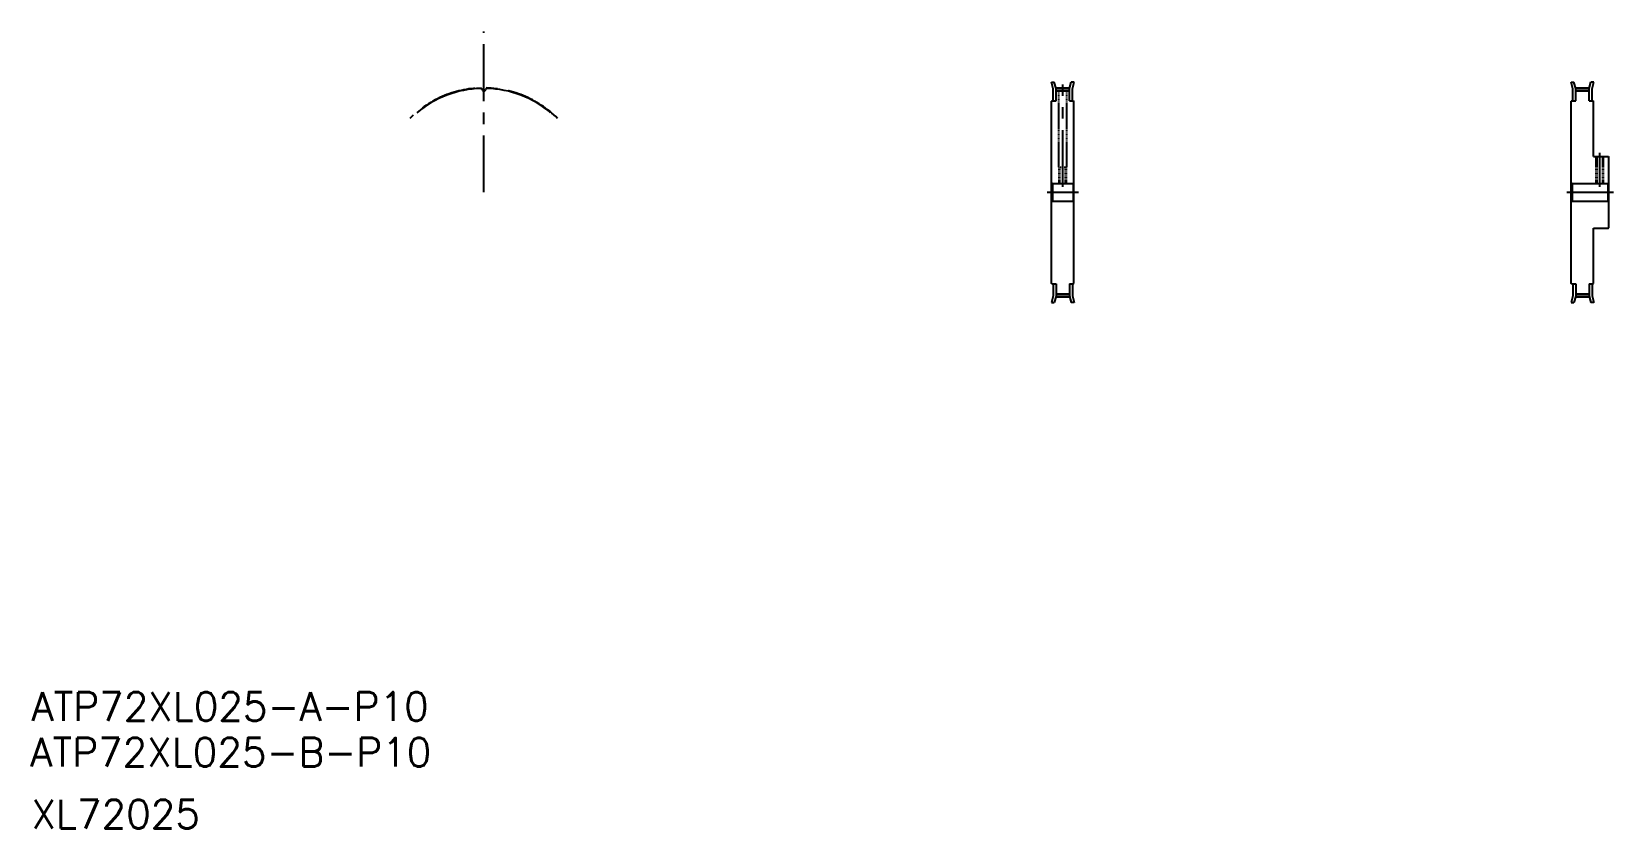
# Model space of a CAD drawing. Extents: x -71 to 811, y -60 to 384.
import ezdxf

# ---------------------------------------------------------------- set-up
doc = ezdxf.new("R2010")
doc.units = 0
doc.linetypes.add('CENTER', pattern=[50.8, 31.75, -6.35, 6.35, -6.35])
doc.linetypes.add('DASHED', pattern=[0.75, 0.5, -0.25])
doc.layers.get('0').update_dxf_attribs({"linetype": 'CONTINUOUS'})
doc.layers.add('CENTER', color=1, linetype='CENTER')
doc.styles.get("Standard").update_dxf_attribs({"font": 'txt', "bigfont": 'BIGFONT'})

msp = doc.modelspace()

# ---------------------------------------------------------------- linework, layer by layer
at = {"color": 7, "linetype": 'CONTINUOUS'}
for p, q in [((498.77, 352.1), (497.77, 355.85)), ((497.77, 355.85), (499.42, 355.85)), ((500.37, 352.31), (499.42, 355.85)), ((507.87, 352.31), (508.82, 355.85)), ((510.48, 355.85), (508.82, 355.85)), ((509.47, 352.1), (510.48, 355.85)), ((788.52, 352.1), (787.52, 355.85)), ((787.52, 355.85), (789.17, 355.85)), ((790.12, 352.31), (789.17, 355.85)), ((797.62, 352.31), (798.57, 355.85)), ((800.23, 355.85), (798.57, 355.85)), ((799.22, 352.1), (800.23, 355.85)), ((180.52, 351.26), (180.21, 351.93)), ((182.13, 351.26), (182.44, 351.93)), ((498.07, 345.35), (497.87, 345.15)), ((497.87, 243.55), (497.87, 345.15)), ((498.07, 345.35), (500.37, 345.35)), ((498.77, 345.35), (498.77, 352.1)), ((500.37, 352.31), (507.87, 352.31)), ((500.37, 345.35), (500.37, 352.31)), ((500.37, 350.91), (507.87, 350.91)), ((507.87, 345.35), (507.87, 352.31)), ((507.87, 345.35), (510.17, 345.35)), ((509.47, 345.35), (509.47, 352.1)), ((510.17, 345.35), (510.37, 345.15)), ((510.37, 243.55), (510.37, 345.15)), ((787.82, 345.35), (787.62, 345.15)), ((787.62, 243.55), (787.62, 345.15)), ((787.82, 345.35), (790.12, 345.35)), ((788.52, 345.35), (788.52, 352.1)), ((790.12, 352.31), (797.62, 352.31)), ((790.12, 345.35), (790.12, 352.31)), ((790.12, 350.91), (797.62, 350.91)), ((797.62, 345.35), (797.62, 352.31)), ((797.62, 345.35), (799.92, 345.35)), ((799.22, 345.35), (799.22, 352.1)), ((799.92, 345.35), (800.12, 345.15)), ((800.12, 314.35), (800.12, 345.15)), ((800.12, 314.35), (808.42, 314.35)), ((808.42, 314.35), (808.62, 314.15)), ((808.62, 274.55), (808.62, 314.15)), ((498.37, 299.35), (497.87, 299.85)), ((497.87, 294.35), (497.87, 294.35)), ((498.37, 299.35), (509.87, 299.35)), ((498.37, 299.35), (498.37, 289.35)), ((509.87, 299.35), (510.37, 299.85)), ((509.87, 299.35), (509.87, 289.35)), ((788.12, 299.35), (787.62, 299.85)), ((788.12, 299.35), (788.12, 289.35)), ((788.12, 299.35), (808.12, 299.35)), ((808.12, 299.35), (808.62, 299.85)), ((808.12, 299.35), (808.12, 289.35)), ((498.37, 289.35), (497.87, 288.85)), ((498.37, 289.35), (509.87, 289.35)), ((509.87, 289.35), (510.37, 288.85)), ((788.12, 289.35), (787.62, 288.85)), ((788.12, 289.35), (808.12, 289.35)), ((808.12, 289.35), (808.62, 288.85)), ((800.12, 243.55), (800.12, 274.35)), ((800.12, 274.35), (808.42, 274.35)), ((808.42, 274.35), (808.62, 274.55)), ((497.87, 268.95), (497.87, 268.95)), ((498.07, 243.35), (497.87, 243.55)), ((498.07, 243.35), (500.37, 243.35)), ((498.77, 243.35), (498.77, 236.6)), ((500.37, 243.35), (500.37, 236.39)), ((507.87, 243.35), (507.87, 236.39)), ((507.87, 243.35), (510.17, 243.35)), ((509.47, 243.35), (509.47, 236.6)), ((510.17, 243.35), (510.37, 243.55)), ((787.82, 243.35), (787.62, 243.55)), ((787.82, 243.35), (790.12, 243.35)), ((788.52, 243.35), (788.52, 236.6)), ((790.12, 243.35), (790.12, 236.39)), ((797.62, 243.35), (797.62, 236.39)), ((797.62, 243.35), (799.92, 243.35)), ((799.22, 243.35), (799.22, 236.6)), ((799.92, 243.35), (800.12, 243.55)), ((498.77, 236.6), (497.77, 232.85)), ((497.77, 232.85), (499.42, 232.85)), ((500.37, 236.39), (499.42, 232.85)), ((500.37, 237.79), (507.87, 237.79)), ((500.37, 236.39), (507.87, 236.39)), ((507.87, 236.39), (508.82, 232.85)), ((510.48, 232.85), (508.82, 232.85)), ((509.47, 236.6), (510.48, 232.85)), ((788.52, 236.6), (787.52, 232.85)), ((787.52, 232.85), (789.17, 232.85)), ((790.12, 236.39), (789.17, 232.85)), ((790.12, 237.79), (797.62, 237.79)), ((790.12, 236.39), (797.62, 236.39)), ((797.62, 236.39), (798.57, 232.85)), ((800.23, 232.85), (798.57, 232.85)), ((799.22, 236.6), (800.23, 232.85))]:
    msp.add_line(p, q, dxfattribs=at)
at = {"color": 3, "linetype": 'DASHED'}
for p, q in [((501.87, 308.35), (501.87, 350.91)), ((506.37, 308.35), (506.37, 350.91)), ((801.62, 299.35), (801.62, 314.35)), ((802, 299.35), (802, 314.35)), ((805.24, 299.35), (805.24, 314.35)), ((805.62, 299.35), (805.62, 314.35)), ((501.87, 308.35), (506.37, 308.35)), ((502.12, 299.35), (502.12, 308.35)), ((502.5, 299.35), (502.5, 308.35)), ((505.74, 299.35), (505.74, 308.35)), ((506.12, 299.35), (506.12, 308.35))]:
    msp.add_line(p, q, dxfattribs=at)
at = {"color": 7, "linetype": 'CONTINUOUS'}
for centre, radius, start, end in [((181.32, 294.35), 57.96, 91.66547, 130), ((179.66, 351.68), 0.61, 25, 91.66547), ((181.08, 351.52), 0.61, 205, 270.24834), ((181.32, 294.35), 56.56, 89.75166, 90.24834), ((181.57, 351.52), 0.61, 269.75166, 335), ((182.99, 351.68), 0.61, 88.33453, 155), ((181.32, 294.35), 57.96, 50, 88.33453)]:
    msp.add_arc(centre, radius, start, end, dxfattribs=at)
at = {"layer": 'CENTER', "color": 1, "linetype": 'CENTER'}
for p, q in [((181.32, 294.35), (181.32, 383.96)), ((504.12, 297.35), (504.12, 354.57)), ((500.37, 352.57), (507.87, 352.57)), ((790.12, 352.57), (797.62, 352.57)), ((803.62, 297.35), (803.62, 316.35)), ((495.37, 294.35), (512.87, 294.35)), ((785.12, 294.35), (811.12, 294.35)), ((500.37, 236.14), (507.87, 236.14)), ((790.12, 236.14), (797.62, 236.14))]:
    msp.add_line(p, q, dxfattribs=at)
msp.add_arc((181.32, 294.35), 58.22, 45, 135, dxfattribs=at)

# ---------------------------------------------------------------- texts
at = {"color": 7, "linetype": 'CONTINUOUS'}
for s, p in [('ATP72XL025-A-P10', (-70.91, -0.33)), ('ATP72XL025-B-P10', (-71.49, -25.89)), ('XL72025', (-70.91, -60.33))]:
    msp.add_text(s, height=16, dxfattribs=at).set_placement(p)

doc.saveas('drawing.dxf')
